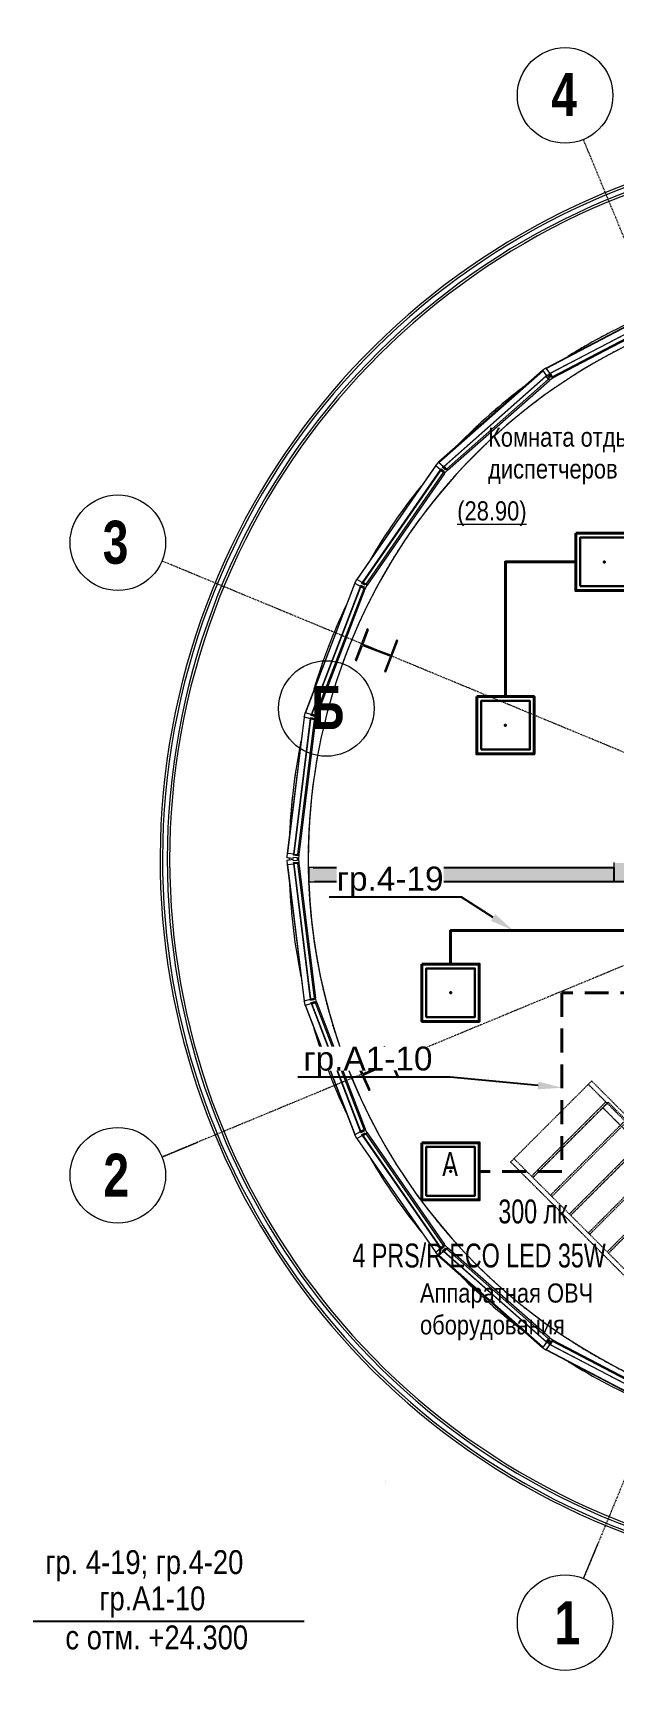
# Model space of a CAD drawing. Header units: millimetres. Extents: x 223 to 163467, y -12002 to 99672.
# Drawn here: x 110197 to 116279, y 55874 to 73167 of the extents above; entities that cross this region are included whole.
import ezdxf
from ezdxf import colors
from ezdxf.entities.mleader import LeaderData, LeaderLine
from ezdxf.math import Vec2, Vec3

# ---------------------------------------------------------------- set-up
doc = ezdxf.new("R2010")
doc.units = ezdxf.units.MM
for name, pattern in [('DASHED', [0.75, 0.5, -0.25]), ('HIDDEN2', [0.1875, 0.125, -0.0625]), ('Осевая', [29.999999, 12, -6, 6, -6]), ('Сверху', [3.96875, 2.38125, -1.5875])]:
    doc.linetypes.add(name, pattern=pattern)
for name, color, linetype, lineweight in [('_Сверху_ - Верхние поручни', 7, 'Сверху', 5), ('A-AREA-IDEN', 7, 'Continuous', 9), ('A-DETL-THIN', 7, 'Continuous', 15), ('A-FLOR', 7, 'Continuous', 9), ('A-GLAZ-CURT', 7, 'Continuous', 9), ('A-GLAZ-CWMG', 7, 'Continuous', 9), ('A-WALL', 7, 'Continuous', 9), ('A-WALL-PATT', 7, 'Continuous', 18), ('nadpisi', 84, 'Continuous', 13), ('S-COLS', 7, 'Continuous', 9), ('S-GRID', 7, 'Continuous', 9), ('S-GRID-IDEN', 7, 'Continuous', 9), ('S-STRS-MBND', 7, 'Сверху', 9), ('ав осв', 1, 'HIDDEN2', 40), ('Верхние поручни', 7, 'Continuous', 5), ('Ограждение', 7, 'Continuous', 9), ('Поручни', 7, 'Continuous', 5), ('раб осв', 7, 'Continuous', 40), ('ЭЛ', 250, 'Continuous', 50), ('ЭЛ.сети', 5, 'Continuous', 100)]:
    doc.layers.add(name, color=color, linetype=linetype, lineweight=lineweight)
doc.layers.add('Oborud', color=7, linetype='Continuous')
doc.styles.add('Arial', font='ARIALN.TTF', dxfattribs={"width": 0.85, "height": 400})
doc.styles.add('Arial_1', font='ARIALN.TTF', dxfattribs={"height": 3.5})
doc.styles.add('Impact', font='ARIALN.TTF', dxfattribs={"height": 900})
doc.styles.add('ISOPEUR', font='ARIALN.TTF')

# ---------------------------------------------------------------- blocks, each defined once
blk = doc.blocks.new('Ограждение - Ограждение-302130-5 этаж')
at = {"layer": 'Поручни'}
for p, q in [((-1771, -8328), (-1771, -6863)), ((3409, -6863), (3409, -8328)), ((-1871, -6932), (-1871, -8428)), ((3509, -8428), (3509, -6932)), ((-1871, -8428), (-1846, -8403)), ((-1871, -8428), (3509, -8428)), ((-1796, -8353), (-1771, -8328)), ((959, -8328), (-1771, -8328)), ((3409, -8328), (1375, -8328)), ((3434, -8353), (3409, -8328)), ((3509, -8428), (3484, -8403))]:
    blk.add_line(p, q, dxfattribs=at)
for radius, start, end in [(7550, 290.8726, 249.1274), (7450, 290.3437, 249.6563)]:
    blk.add_arc((819, 122), radius, start, end, dxfattribs=at)
for points in [[(-1845, -6915), (-1854, -6921), (-1862, -6926), (-1871, -6932)], [(-1771, -6863), (-1779, -6869), (-1787, -6874), (-1795, -6880)], [(3434, -6880), (3426, -6874), (3418, -6869), (3409, -6863)], [(3509, -6932), (3501, -6926), (3493, -6921), (3484, -6915)]]:
    blk.add_open_spline(points, degree=3, dxfattribs=at)
blk = doc.blocks.new('Тип верхнего поручня - Верхний поручень_Внутренний_-302134-5 этаж')
at = {"layer": 'Верхние поручни'}
for p, q in [((-1846, -8403), (-1846, -6915)), ((-1796, -6880), (-1796, -8353)), ((3434, -8353), (3434, -6880)), ((3484, -6915), (3484, -8403)), ((-1796, -8353), (-1846, -8403)), ((-1846, -8403), (-1796, -8353)), ((3484, -8403), (-1846, -8403)), ((-1796, -8353), (3434, -8353))]:
    blk.add_line(p, q, dxfattribs=at)
for radius, start, end in [(7525, 290.7415, 249.2585), (7475, 290.4771, 249.5229)]:
    blk.add_arc((819, 122), radius, start, end, dxfattribs=at)
blk = doc.blocks.new('Тип верхнего поручня - Верхний поручень_Внутренний_-V27-5 этаж')
at = {"layer": 'Верхние поручни'}
for p, q in [((-1846, -6915), (-1846, -8403)), ((-1796, -6880), (-1796, -8353)), ((3434, -6880), (3484, -6915)), ((3434, -6880), (3484, -6915)), ((3434, -8353), (3434, -6880)), ((3484, -8403), (3484, -6915)), ((-1846, -8403), (3484, -8403)), ((-1796, -8353), (3434, -8353))]:
    blk.add_line(p, q, dxfattribs=at)
for radius, start, end in [(7525, 290.7415, 249.2585), (7475, 290.4771, 249.5229)]:
    blk.add_arc((819, 122), radius, start, end, dxfattribs=at)
blk = doc.blocks.new('Rectangular Mullion - Mullion_Vertical-45mm-Steelbuilt_2_6875in_Detail-8_TGP-325694-5 этаж')
at = {"layer": 'A-GLAZ-CWMG', "lineweight": 18}
for p, q in [((-44, 57), (-44, 122)), ((-32, 57), (-44, 57)), ((-44, 0), (-44, 17)), ((-44, 17), (-32, 17)), ((0, 0), (-44, 0)), ((-41, 125), (-3, 125)), ((-32, 17), (-32, 57)), ((0, 57), (-13, 57)), ((-13, 57), (-13, 17)), ((-13, 17), (0, 17)), ((0, 122), (0, 57)), ((0, 17), (0, 0))]:
    blk.add_line(p, q, dxfattribs=at)
for centre, start, end in [((-41, 122), 90, 180), ((-3, 122), 360, 90)]:
    blk.add_arc(centre, 3.17, start, end, dxfattribs=at)
blk = doc.blocks.new('Системная панель - С остеклением-429016-5 этаж')
at = {"layer": 'A-GLAZ-CURT', "lineweight": 13}
for p, q in [((711, -15), (-711, -15)), ((-711, -15), (-711, -55)), ((-711, -55), (711, -55)), ((711, -55), (711, -15))]:
    blk.add_line(p, q, dxfattribs=at)
blk = doc.blocks.new('Системная панель - С остеклением-429015-5 этаж')
at = {"layer": 'A-GLAZ-CURT', "lineweight": 13}
for p, q in [((711, -15), (-711, -15)), ((-711, -15), (-711, -55)), ((-711, -55), (711, -55)), ((711, -55), (711, -15))]:
    blk.add_line(p, q, dxfattribs=at)
blk = doc.blocks.new('Rectangular Mullion - Mullion_Vertical-45mm-Steelbuilt_2_6875in_Detail-8_TGP-325690-5 этаж')
at = {"layer": 'A-GLAZ-CWMG', "lineweight": 18}
for p, q in [((-22, 57), (-22, 122)), ((-10, 57), (-22, 57)), ((-22, 0), (-22, 17)), ((-22, 17), (-10, 17)), ((22, 0), (-22, 0)), ((-19, 125), (19, 125)), ((-10, 17), (-10, 57)), ((22, 57), (10, 57)), ((10, 57), (10, 17)), ((10, 17), (22, 17)), ((22, 122), (22, 57)), ((22, 17), (22, 0))]:
    blk.add_line(p, q, dxfattribs=at)
for centre, start, end in [((-19, 122), 90, 180), ((19, 122), 360, 90)]:
    blk.add_arc(centre, 3.18, start, end, dxfattribs=at)
blk = doc.blocks.new('Rectangular Mullion - Mullion_Vertical-45mm-Steelbuilt_2_6875in_Detail-8_TGP-429012-5 этаж')
at = {"layer": 'A-GLAZ-CWMG'}
for p, q in [((-5400, 66), (-5224, -1364)), ((-5400, 66), (-5224, -1364)), ((-5221, -1363), (-5396, 63)), ((-5293, 78), (-5333, 78)), ((-5157, -1348), (-5332, 71)), ((-5275, 78), (-5278, 78)), ((-5101, -1334), (-5275, 78)), ((-5224, -1364), (-5223, -1364)), ((-5160, -1348), (-5157, -1348)), ((-5157, -1348), (-5121, -1338)), ((-5118, -1338), (-5119, -1336)), ((-5104, -1334), (-5101, -1334))]:
    blk.add_line(p, q, dxfattribs=at)
blk = doc.blocks.new('Rectangular Mullion - Mullion_Vertical-45mm-Steelbuilt_2_6875in_Detail-8_TGP-429013-5 этаж')
at = {"layer": 'A-GLAZ-CWMG'}
for p, q in [((-5110, -1382), (-5147, -1391)), ((-5107, -1383), (-5108, -1381)), ((-5091, -1377), (-5093, -1377)), ((-4583, -2705), (-5091, -1377)), ((-5213, -1407), (-4694, -2764)), ((-5212, -1407), (-5213, -1407)), ((-5213, -1407), (-4694, -2764)), ((-4691, -2763), (-5210, -1407)), ((-5147, -1391), (-5149, -1391)), ((-4633, -2732), (-5147, -1391)), ((-4694, -2764), (-4693, -2764)), ((-4635, -2733), (-4633, -2732)), ((-4633, -2732), (-4600, -2715)), ((-4598, -2713), (-4599, -2712)), ((-4585, -2706), (-4583, -2705))]:
    blk.add_line(p, q, dxfattribs=at)
blk = doc.blocks.new('Rectangular Mullion - Mullion_Vertical-45mm-Steelbuilt_2_6875in_Detail-8_TGP-325695-5 этаж')
at = {"layer": 'A-GLAZ-CWMG', "lineweight": 18}
for p, q in [((-44, 122), (-44, 57)), ((-44, 57), (-32, 57)), ((-32, 17), (-44, 17)), ((-44, 17), (-44, 0)), ((-44, 0), (0, 0)), ((-3, 125), (-41, 125)), ((-32, 57), (-32, 17)), ((-13, 17), (-13, 57)), ((-13, 57), (0, 57)), ((0, 17), (-13, 17)), ((0, 57), (0, 122)), ((0, 0), (0, 17))]:
    blk.add_line(p, q, dxfattribs=at)
for centre, start, end in [((-41, 122), 90, 180), ((-3, 122), 360, 90)]:
    blk.add_arc(centre, 3.17, start, end, dxfattribs=at)
blk = doc.blocks.new('Тип верхнего поручня - Верхний поручень_Внутренний_-386673-5 этаж')
at = {"layer": '_Сверху_ - Верхние поручни'}
for p, q in [((-2097, -2481), (-2040, -2424)), ((-711, -3867), (-2097, -2481)), ((-654, -3809), (-2040, -2424)), ((2825, -3297), (2418, -3704)), ((2910, -3328), (2475, -3762)), ((2418, -3704), (2199, -3924)), ((2475, -3762), (2256, -3981)), ((-585, -3993), (-711, -3867)), ((-552, -3912), (-654, -3809)), ((-349, -3912), (-552, -3912)), ((2171, -3912), (-349, -3912)), ((2171, -3993), (2171, -3912)), ((2256, -3981), (2199, -3924)), ((-349, -3993), (-585, -3993)), ((2171, -3993), (-349, -3993))]:
    blk.add_line(p, q, dxfattribs=at)
at = {"layer": 'Верхние поручни'}
for p, q in [((3804, -2319), (2825, -3297)), ((3861, -2376), (2910, -3328)), ((3861, -2376), (3804, -2319)), ((2825, -3297), (2910, -3328))]:
    blk.add_line(p, q, dxfattribs=at)
blk = doc.blocks.new('Rectangular Mullion - Mullion_Vertical-45mm-Steelbuilt_2_6875in_Detail-8_TGP-429014-5 этаж')
at = {"layer": 'A-GLAZ-CWMG'}
for p, q in [((6914, 78), (6740, -1334)), ((6971, 71), (6796, -1348)), ((7035, 63), (6860, -1363)), ((6863, -1364), (7039, 66)), ((6863, -1364), (7039, 66)), ((6917, 78), (6914, 78)), ((6972, 78), (6932, 78)), ((6740, -1334), (6743, -1334)), ((6758, -1336), (6757, -1338)), ((6760, -1338), (6796, -1348)), ((6796, -1348), (6799, -1348)), ((6862, -1364), (6863, -1364))]:
    blk.add_line(p, q, dxfattribs=at)
blk = doc.blocks.new('Двутавровая балка _ГОСТ 26020-83_-Колонна - I 35K1-V33-5 этаж')
at = {"layer": 'S-COLS'}
h = blk.add_hatch(dxfattribs=at)
h.set_pattern_fill('FP_4', color=256, style=0, pattern_type=2)
h.set_pattern_definition([(290.766, (56.76, -4918.73), (332.5, 126.079), []), (290.766, (404.2, -5075.1), (332.5, 126.079), [])])
h.paths.add_polyline_path([(-175, 171.5), (-175, 156.5), (-5, 156.5), (-5, -156.5), (-175, -156.5), (-175, -171.5), (175, -171.5), (175, -156.5), (5, -156.5), (5, 156.5), (175, 156.5), (175, 171.5)], flags=0)
for p, q in [((175, 171.5), (-175, 171.5)), ((-175, 171.5), (-175, 156.5)), ((-175, 156.5), (-5, 156.5)), ((-5, 156.5), (-5, -156.5)), ((5, -156.5), (5, 156.5)), ((5, 156.5), (175, 156.5)), ((175, 156.5), (175, 171.5)), ((-5, -156.5), (-175, -156.5)), ((-175, -156.5), (-175, -171.5)), ((-175, -171.5), (175, -171.5)), ((175, -156.5), (5, -156.5)), ((175, -171.5), (175, -156.5))]:
    blk.add_line(p, q, dxfattribs=at)
blk = doc.blocks.new('Двутавровая балка _ГОСТ 26020-83_-Колонна - I 35K1-V34-5 этаж')
at = {"layer": 'S-COLS'}
h = blk.add_hatch(dxfattribs=at)
h.set_pattern_fill('FP_5', color=256, style=0, pattern_type=2)
h.set_pattern_definition([(335.766, (-573, -4993.4), (145.96, 324.263), []), (335.766, (-216.75, -4858.3), (145.96, 324.263), [])])
h.paths.add_polyline_path([(-175, -171.5), (175, -171.5), (175, -156.5), (5, -156.5), (5, 156.5), (175, 156.5), (175, 171.5), (-175, 171.5), (-175, 156.5), (-5, 156.5), (-5, -156.5), (-175, -156.5)], flags=0)
for p, q in [((175, 171.5), (-175, 171.5)), ((-175, 171.5), (-175, 156.5)), ((-175, 156.5), (-5, 156.5)), ((-5, 156.5), (-5, -156.5)), ((5, -156.5), (5, 156.5)), ((5, 156.5), (175, 156.5)), ((175, 156.5), (175, 171.5)), ((-5, -156.5), (-175, -156.5)), ((-175, -156.5), (-175, -171.5)), ((-175, -171.5), (175, -171.5)), ((175, -156.5), (5, -156.5)), ((175, -171.5), (175, -156.5))]:
    blk.add_line(p, q, dxfattribs=at)
blk = doc.blocks.new('Ось сетки - Семейство1-221475-5 этаж')
at = {"layer": 'S-GRID-IDEN'}
blk.add_circle((0, 0), 5, dxfattribs=at)
blk = doc.blocks.new('ARS.R UNI LED')
at = {"color": 5, "lineweight": 30, "ltscale": 100}
blk.add_lwpolyline([(2913223, 2072749), (2913733, 2072749), (2913733, 2073259), (2913223, 2073259)], close=True, dxfattribs=at)
at = {"color": 0, "lineweight": 40, "ltscale": 100}
blk.add_point((2913478, 2073004), dxfattribs=at)
at = {"layer": 'ЭЛ', "color": 5, "lineweight": 40, "ltscale": 10}
blk.add_lwpolyline([(2913178, 2073304), (2913778, 2073304), (2913778, 2072704), (2913178, 2072704)], close=True, dxfattribs=at)

msp = doc.modelspace()

# ---------------------------------------------------------------- hatches: boundary and pattern name
at = {"layer": 'A-WALL-PATT', "lineweight": 5, "true_color": 0xc0c0c0}
for points in [[(115579, 64430), (113413, 64430), (113083, 64430), (113083, 64280), (113413, 64280), (115586, 64280, -0.010727)], [(116278, 64430), (115579, 64430, 0.010727), (115586, 64280), (116278, 64280)]]:
    msp.add_hatch(color=9, dxfattribs=at).paths.add_polyline_path(points)
h = msp.add_hatch(color=9, dxfattribs=at)
h.paths.add_polyline_path([(121878, 64280), (121878, 64480), (119578, 64480), (119578, 64280), (121656, 64280)], flags=0)
h.paths.add_polyline_path([(116428, 64280), (118578, 64280), (118578, 64480), (116278, 64480), (116278, 64280)], flags=0)

# ---------------------------------------------------------------- linework, layer by layer
msp.add_lwpolyline([(113131, 64430), (116278, 64430), (116278, 64280), (113144, 64280)])
at = {"layer": 'A-DETL-THIN'}
for p, q in [((111547, 61401), (111917, 61554)), ((115959, 56989), (116112, 57359))]:
    msp.add_line(p, q, dxfattribs=at)
at = {"layer": 'A-FLOR'}
for start, end in [(119.9006, 121.1509), (117.3409, 118.5922), (127.5804, 128.8269), (130.1405, 131.3856), (132.7009, 133.9443), (135.2614, 135.7956), (140.9065, 141.6203), (142.9447, 144.1789), (145.5066, 146.7376), (148.0689, 149.2962), (155.7608, 156.9722), (158.3273, 159.5309), (160.8959, 162.0895), (168.6285, 169.7654), (171.2277, 172.3241), (173.8594, 174.8827), (176.5886, 177.4414)]:
    msp.add_arc((119078, 64521), 6200, start, end, dxfattribs=at)
at = {"layer": 'A-WALL', "lineweight": 18}
for p, q in [((113413, 64430), (113083, 64430)), ((113083, 64430), (113083, 64280)), ((116278, 64430), (113413, 64430)), ((116279, 64480), (116278, 64480)), ((116278, 64480), (116278, 64430)), ((113083, 64280), (113413, 64280)), ((113413, 64280), (116278, 64280))]:
    msp.add_line(p, q, dxfattribs=at)
at = {"layer": 'A-WALL'}
for radius, start, end in [(6000, 102.9812, 180), (6200, 113.2791, 121.9767), (6200, 127.0973, 135.7358), (6200, 140.9507, 149.6682), (6200, 154.6209, 163.3551), (6200, 168.5383, 177.5823), (6200, 179.8866, 180), (6200, 180, 180.1134), (6000, 180, 182.0163), (6200, 182.4232, 191.4594), (6000, 182.2936, 242.178), (6200, 196.6494, 205.2996), (6200, 210.3868, 219.0935), (6200, 224.2044, 232.8416), (6200, 238.0852, 246.8361)]:
    msp.add_arc((119078, 64521), radius, start, end, dxfattribs=at)
at = {"layer": 'A-WALL', "lineweight": 18}
msp.add_arc((119078, 64521), 6000, 242.1819, 243.7897, dxfattribs=at)
at = {"layer": 'Oborud'}
msp.add_lwpolyline([(117828, 60521), (117828, 64280), (116278, 64280)], dxfattribs=at)
at = {"layer": 'S-GRID', "color": 174, "linetype": 'Осевая', "true_color": 0x0000a0}
for q in [(115959, 72052), (111547, 67640), (111547, 61401), (115959, 56989)]:
    msp.add_line((119078, 64521), q, dxfattribs=at)
msp.add_arc((119078, 64521), 6000, 169.5962, 160.4522, dxfattribs=at)
at = {"layer": 'S-STRS-MBND'}
for p, q in [((115232, 61384), (116010, 62161)), ((116045, 62197), (116010, 62161)), ((117651, 60521), (116010, 62161)), ((117721, 60521), (116045, 62197)), ((115416, 61200), (116194, 61978)), ((115430, 61186), (116208, 61963)), ((115614, 61002), (116392, 61780)), ((115628, 60988), (116406, 61765)), ((115812, 60804), (116590, 61582)), ((115826, 60790), (116604, 61567)), ((115232, 61384), (115197, 61348)), ((117005, 59540), (115197, 61348)), ((117040, 59575), (115232, 61384)), ((116010, 60606), (116788, 61384)), ((116024, 60592), (116802, 61369)), ((116208, 60408), (116986, 61186)), ((116222, 60394), (117000, 61171))]:
    msp.add_line(p, q, dxfattribs=at)
at = {"layer": 'ав осв', "linetype": 'DASHED', "lineweight": 40, "ltscale": 500}
msp.add_lwpolyline([(116598, 63120), (115733, 63120), (115733, 63120), (115733, 61250), (114868, 61250)], dxfattribs=at)
at = {"layer": 'раб осв', "color": 0, "lineweight": 40}
for points in [[(115879, 67631), (115142, 67631), (115142, 66220)], [(117498, 63772), (114568, 63772), (114568, 63420)]]:
    msp.add_lwpolyline(points, dxfattribs=at)
at = {"layer": 'ЭЛ', "color": 7, "lineweight": 25}
msp.add_line((113035, 56540), (110197, 56540), dxfattribs=at)
msp.add_lwpolyline([(117778, 64680, 0, 0, 0), (113686, 57660, 150, 0, 0), (113887, 58001, 0, 0, 0), (113035, 56540, 0, 0, 0)], format="xyseb", dxfattribs=at)

# ---------------------------------------------------------------- block references
at = {"layer": 'A-GLAZ-CURT'}
for name, p, rotation in [('Системная панель - С остеклением-429016-5 этаж', (116270, 69886), 207.6275988624252), ('Системная панель - С остеклением-429016-5 этаж', (115070, 69060), 221.4413982936375), ('Системная панель - С остеклением-429016-5 этаж', (114102, 67972), 235.2551977248499), ('Системная панель - С остеклением-429016-5 этаж', (113422, 66684), 249.0689971560622), ('Системная панель - С остеклением-429015-5 этаж', (113070, 65271), 262.9879484358342), ('Системная панель - С остеклением-429015-5 этаж', (113070, 63770), 277.0120515641657), ('Системная панель - С остеклением-429016-5 этаж', (113422, 62357), 290.931002843938), ('Системная панель - С остеклением-429016-5 этаж', (114102, 61069), 304.7448022751503), ('Системная панель - С остеклением-429016-5 этаж', (115070, 59981), 318.5586017063627), ('Системная панель - С остеклением-429016-5 этаж', (116270, 59155), 332.372401137575)]:
    msp.add_blockref(name, p, dxfattribs=dict(at, rotation=rotation))
at = {"layer": 'A-GLAZ-CWMG'}
for name, p, rotation in [('Rectangular Mullion - Mullion_Vertical-45mm-Steelbuilt_2_6875in_Detail-8_TGP-429013-5 этаж', (118861, 65320), 276.6965960184872), ('Rectangular Mullion - Mullion_Vertical-45mm-Steelbuilt_2_6875in_Detail-8_TGP-429013-5 этаж', (118676, 65245), 290.5103954496996), ('Rectangular Mullion - Mullion_Vertical-45mm-Steelbuilt_2_6875in_Detail-8_TGP-429013-5 этаж', (118515, 65128), 304.3241948809119), ('Rectangular Mullion - Mullion_Vertical-45mm-Steelbuilt_2_6875in_Detail-8_TGP-429013-5 этаж', (118386, 64976), 318.1379943121242), ('Rectangular Mullion - Mullion_Vertical-45mm-Steelbuilt_2_6875in_Detail-8_TGP-429014-5 этаж', (119898, 64643), 180), ('Rectangular Mullion - Mullion_Vertical-45mm-Steelbuilt_2_6875in_Detail-8_TGP-325695-5 этаж', (112978, 64521), 97.01205156416573), ('Rectangular Mullion - Mullion_Vertical-45mm-Steelbuilt_2_6875in_Detail-8_TGP-429013-5 этаж', (118312, 64206), 13.81379943121239), ('Rectangular Mullion - Mullion_Vertical-45mm-Steelbuilt_2_6875in_Detail-8_TGP-429013-5 этаж', (118409, 64032), 27.62759886242474), ('Rectangular Mullion - Mullion_Vertical-45mm-Steelbuilt_2_6875in_Detail-8_TGP-429013-5 этаж', (118545, 63886), 41.44139829363707)]:
    msp.add_blockref(name, p, dxfattribs=dict(at, rotation=rotation))
at = {"layer": 'A-GLAZ-CWMG', "extrusion": (0, 0, -1)}
for name, p, rotation in [('Rectangular Mullion - Mullion_Vertical-45mm-Steelbuilt_2_6875in_Detail-8_TGP-325690-5 этаж', (-115620, 69546), 325.4655014219683), ('Rectangular Mullion - Mullion_Vertical-45mm-Steelbuilt_2_6875in_Detail-8_TGP-325690-5 этаж', (-114520, 68575), 311.651701990756), ('Rectangular Mullion - Mullion_Vertical-45mm-Steelbuilt_2_6875in_Detail-8_TGP-325690-5 этаж', (-113684, 67369), 297.8379025595436), ('Rectangular Mullion - Mullion_Vertical-45mm-Steelbuilt_2_6875in_Detail-8_TGP-325690-5 этаж', (-113160, 65999), 284.0241031283313), ('Rectangular Mullion - Mullion_Vertical-45mm-Steelbuilt_2_6875in_Detail-8_TGP-325694-5 этаж', (-112978, 64521), 277.0120515641657), ('Rectangular Mullion - Mullion_Vertical-45mm-Steelbuilt_2_6875in_Detail-8_TGP-325690-5 этаж', (-113160, 63042), 255.9758968716678), ('Rectangular Mullion - Mullion_Vertical-45mm-Steelbuilt_2_6875in_Detail-8_TGP-325690-5 этаж', (-113684, 61672), 242.1620974404554), ('Rectangular Mullion - Mullion_Vertical-45mm-Steelbuilt_2_6875in_Detail-8_TGP-325690-5 этаж', (-114520, 60466), 228.3482980092431), ('Rectangular Mullion - Mullion_Vertical-45mm-Steelbuilt_2_6875in_Detail-8_TGP-325690-5 этаж', (-115620, 59495), 214.5344985780308)]:
    msp.add_blockref(name, p, dxfattribs=dict(at, rotation=rotation))
at = {"layer": 'A-GLAZ-CWMG'}
for name in ['Rectangular Mullion - Mullion_Vertical-45mm-Steelbuilt_2_6875in_Detail-8_TGP-429012-5 этаж', 'Rectangular Mullion - Mullion_Vertical-45mm-Steelbuilt_2_6875in_Detail-8_TGP-429013-5 этаж']:
    msp.add_blockref(name, (118259, 64398), dxfattribs=at)
at = {"layer": 'S-COLS'}
for name, p, rotation in [('Двутавровая балка _ГОСТ 26020-83_-Колонна - I 35K1-V34-5 этаж', (113793, 66704), 69.23353718593373), ('Двутавровая балка _ГОСТ 26020-83_-Колонна - I 35K1-V33-5 этаж', (113797, 62327), 114.2335371859342)]:
    msp.add_blockref(name, p, dxfattribs=dict(at, rotation=rotation))
at = {"layer": 'S-GRID-IDEN'}
for p, xscale, yscale, zscale, rotation in [((115767, 72514), 99.99999999999993, 99.99999999999993, 99.99999999999993, 22.49999999999957), ((111085, 67831), 99.99999999999994, 99.99999999999994, 99.99999999999994, 67.50000000000011), ((113267, 66096), 99.99999999999994, 99.99999999999994, 99.99999999999994, 349.5962060275399), ((111085, 61210), 99.99999999999991, 99.99999999999991, 99.99999999999991, 112.5000000000002), ((115767, 56527), 99.99999999999994, 99.99999999999994, 99.99999999999994, 157.5000000000005)]:
    msp.add_blockref('Ось сетки - Семейство1-221475-5 этаж', p, dxfattribs=dict(at, xscale=xscale, yscale=yscale, zscale=zscale, rotation=rotation))
at = {"layer": 'Верхние поручни'}
for name in ['Тип верхнего поручня - Верхний поручень_Внутренний_-302134-5 этаж', 'Тип верхнего поручня - Верхний поручень_Внутренний_-V27-5 этаж', 'Тип верхнего поручня - Верхний поручень_Внутренний_-386673-5 этаж']:
    msp.add_blockref(name, (118259, 64398), dxfattribs=at)
at = {"layer": 'Ограждение'}
msp.add_blockref('Ограждение - Ограждение-302130-5 этаж', (118259, 64398), dxfattribs=at)
at = {"layer": 'раб осв', "color": 0, "lineweight": 40, "ltscale": 100}
for p in [(-2797299, -2005373), (-2798335, -2007083), (-2798910, -2009883), (-2798910, -2011753)]:
    msp.add_blockref('ARS.R UNI LED', p, dxfattribs=at)

# ---------------------------------------------------------------- texts
at = {"layer": 'A-AREA-IDEN', "char_height": 200, "attachment_point": 1, "style": 'Arial_1'}
for s, insert, width in [('Комната отдыха диспетчеров УВД', (114961, 69037), 2298.6), ('{\\L(28.90)}', (114638, 68265), 926.75), ('Аппаратная ОВЧ оборудования', (114248, 60077), 2568.73)]:
    msp.add_mtext(s, dxfattribs=dict(at, insert=insert, width=width))
at = {"layer": 'nadpisi', "color": 7, "style": 'Arial'}
for s, p in [('гр. 4-19; гр.4-20', (110327, 57035)), ('гр.А1-10', (110893, 56655)), ('с отм. +24.300', (110536, 56247))]:
    msp.add_text(s, height=250, dxfattribs=at).set_placement(p)
at = {"layer": 'nadpisi', "color": 7, "char_height": 250, "style": 'Arial'}
for s, insert, width, attachment_point in [('{\\C1;А}', (114563, 61328), 226.19, 5), ('300 лк', (115068, 60956), 1402.07, 1), ('4 PRS/R ECO LED 35W', (114867, 60368), 3236.77, 5)]:
    msp.add_mtext(s, dxfattribs=dict(at, insert=insert, width=width, attachment_point=attachment_point))
at = {"layer": 'S-GRID-IDEN', "char_height": 450, "attachment_point": 1, "style": 'Impact'}
for s, insert, width in [('\\fImpact|b0|i0|c204|p34|;4', (115623, 72748), 336.71), ('\\fImpact|b0|i0|c204|p34|;3', (110927, 68062), 360.76), ('\\fImpact|b0|i0|c204|p34|;Б', (113110, 66330), 376.79), ('\\fImpact|b0|i0|c204|p34|;2', (110934, 61436), 344.73), ('\\fImpact|b0|i0|c204|p34|;1', (115656, 56750), 256.54)]:
    msp.add_mtext(s, dxfattribs=dict(at, insert=insert, width=width))

# ---------------------------------------------------------------- next in the draw order: leaders
at = {"layer": 'ЭЛ.сети', "color": 0, "lineweight": 5}
ml = msp.add_multileader_mtext('Standard', dxfattribs=at)
ml.set_content('{\\fArial|b0|i0|c204|p34;гр.4-19}', style='ISOPEUR')
ml.set_leader_properties()
ml.build(insert=Vec2(0, 0))
ml.multileader.update_dxf_attribs({"text_left_attachment_type": 6, "text_right_attachment_type": 6, "dogleg_length": 100, "arrow_head_size": 250})
ctx = ml.context
ctx.base_point, ctx.char_height, ctx.arrow_head_size, ctx.landing_gap_size, ctx.plane_origin, ctx.plane_x_axis, ctx.plane_y_axis = Vec3(113340, 64120), 250, 250, 37.4, Vec3(53621, 105398), Vec3(0.999998, 0.001769), Vec3(-0.001769, 0.999998)
ctx.left_attachment, ctx.right_attachment = 6, 6
notes = []
notes.append((ctx, [(1, (1, 1, 0), (114681, 64122), (-0.999998, -0.001769), 187, [(0, [(115224, 63772)], 0, [])])]))
ctx.mtext.insert, ctx.mtext.text_direction, ctx.mtext.rotation, ctx.mtext.line_spacing_factor, ctx.mtext.flow_direction = Vec3(113377, 64439), Vec3(0.999998, 0.001769), 0.001769, 0.8, 5
ctx.mtext.has_bg_fill, ctx.mtext.bg_color, ctx.mtext.bg_scale_factor, ctx.mtext.bg_transparency, ctx.mtext.use_window_bg_color = 1, -1073741824, 1, 0, 1
ml = msp.add_multileader_mtext('Standard', dxfattribs=at)
ml.set_content('{\\fArial|b0|i0|c204|p34;\\C1;гр.А1-10}', style='ISOPEUR')
ml.set_leader_properties(color=1)
ml.build(insert=Vec2(0, 0))
ml.multileader.update_dxf_attribs({"text_left_attachment_type": 6, "text_right_attachment_type": 6, "dogleg_length": 100, "arrow_head_size": 250})
ctx = ml.context
ctx.base_point, ctx.char_height, ctx.arrow_head_size, ctx.landing_gap_size, ctx.plane_origin, ctx.plane_x_axis, ctx.plane_y_axis = Vec3(112991, 62235), 250, 250, 37.4, Vec3(49338, 106043), Vec3(0.999998, 0.001769), Vec3(-0.001769, 0.999998)
ctx.left_attachment, ctx.right_attachment = 6, 6
notes.append((ctx, [(1, (1, 1, 0), (114564, 62238), (-0.999998, -0.001769), 187, [(0, [(115733, 62126)], 0, [])])]))
ctx.mtext.insert, ctx.mtext.text_direction, ctx.mtext.rotation, ctx.mtext.line_spacing_factor, ctx.mtext.flow_direction = Vec3(113028, 62555), Vec3(0.999998, 0.001769), 0.001769, 0.8, 5
ctx.mtext.has_bg_fill, ctx.mtext.bg_color, ctx.mtext.bg_scale_factor, ctx.mtext.bg_transparency, ctx.mtext.use_window_bg_color = 1, -1073741824, 1, 0, 1
for ctx, leaders in notes:
    for number, flags, end, landing, length, lines in leaders:
        leader = LeaderData()
        leader.index, (leader.has_last_leader_line, leader.has_dogleg_vector, leader.attachment_direction) = number, flags
        leader.last_leader_point, leader.dogleg_vector, leader.dogleg_length = Vec3(end), Vec3(landing), length
        for number, points, colour, breaks in lines:
            line = LeaderLine()
            line.index, line.vertices, line.color, line.breaks = number, Vec3.list(points), colors.encode_raw_color(colour), breaks
            leader.lines.append(line)
        ctx.leaders.append(leader)

doc.saveas('drawing.dxf')
